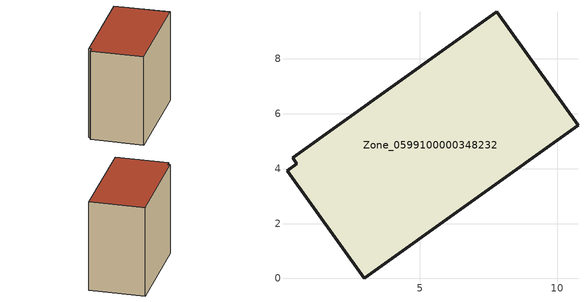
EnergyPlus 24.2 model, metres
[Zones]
Zone_0599100000348232
 floor ground (C_G): 10.76,5.58 2.96,0 0.15,3.93 0.51,4.19 0.35,4.4 7.79,9.73 z0
 wall outside (C_F): 10.76,5.58 7.79,9.73 0.35,4.4 0.51,4.19 0.15,3.93 2.96,0 10.76,5.58 z0:8.51
 roof outside (C_R): 2.96,0 10.76,5.58 7.79,9.73 0.35,4.4 0.51,4.19 0.15,3.93 z8.51
[BUILDING]
Pand.0599100000348232: North Axis=0; Terrain=City; Loads Convergence Tolerance Value=0.04; Temperature Convergence Tolerance Value=0.4; Solar Distribution=FullExterior; Maximum Number of Warmup Days=25; Minimum Number of Warmup Days=1
[Site:Location]
Rotterdam.The.Hague.AP_ZH_NLD Design_Conditions: Latitude=51.96; Longitude=4.45; Time Zone=1; Elevation=-4.5
[SITE:GROUNDTEMPERATURE:BUILDINGSURFACE]
18, 18, 18, 18, 18, 18, 18, 18, 18, 18, 18, 18
[MATERIAL] Thermal Absorptance=0.9; Solar Absorptance=0.7; Visible Absorptance=0.7
Name | Roughness | Thickness | Conductivity | Density | Specific Heat
G.TI.1992-2005 | MediumSmooth | 0.15 | 0.06 | 540 | 1210
F.TI.1992-2005 | Rough | 0.3 | 0.12 | 1920 | 840
R.TI.1992-2005 | MediumRough | 0.2 | 0.08 | 1500 | 1000
[CONSTRUCTION]
C_G: G.TI.1992-2005
C_F: F.TI.1992-2005
C_R: R.TI.1992-2005
[ZONE]
Zone_0599100000348232: Type=1; Multiplier=1; Ceiling Height=Autocalculate; Volume=Autocalculate; Floor Area=autocalculate; Part of Total Floor Area=Yes
[ZONEINFILTRATION:DESIGNFLOWRATE]
Infil_Zone_0599100000348232: Zone or ZoneList or Space or SpaceList=Zone_0599100000348232; Schedule=AlwaysOn; Design Flow Rate Calculation Method=Flow/Area; Flow Rate per Floor Area=0.0015; Constant Term Coefficient=1; Temperature Term Coefficient=0; Velocity Term Coefficient=0; Velocity Squared Term Coefficient=0
[HVACTEMPLATE:ZONE:IDEALLOADSAIRSYSTEM]
Zone_0599100000348232: Maximum Heating Supply Air Temperature=50; Minimum Cooling Supply Air Temperature=13; Maximum Heating Supply Air Humidity Ratio=0.0156; Minimum Cooling Supply Air Humidity Ratio=0.0077; Heating Limit=NoLimit; Cooling Limit=NoLimit; Dehumidification Control Type=ConstantSensibleHeatRatio; Cooling Sensible Heat Ratio=0.7; Dehumidification Setpoint=60; Humidification Control Type=None; Humidification Setpoint=30; Outdoor Air Method=None; Outdoor Air Flow Rate per Person=0.00944; Outdoor Air Flow Rate per Zone Floor Area=0; Outdoor Air Flow Rate per Zone=0; Demand Controlled Ventilation Type=None; Outdoor Air Economizer Type=NoEconomizer; Heat Recovery Type=None; Sensible Heat Recovery Effectiveness=0.7; Latent Heat Recovery Effectiveness=0.65
[ZONECONTROL:THERMOSTAT]
ThermostatControl_Zone_0599100000348232: Zone or ZoneList=Zone_0599100000348232; Control Type Schedule=DualSetpointControlType; Control 1=Thermostat_Zone_0599100000348232; Temperature Difference Between Cutout And Setpoint=0
[THERMOSTATSETPOINT:DUALSETPOINT]
Thermostat_Zone_0599100000348232: Heating Setpoint Temperature Schedule=HeatingSetpoint_Zone_0599100000348232; Cooling Setpoint Temperature Schedule=CoolingSetpoint_Zone_0599100000348232
[SCHEDULE:COMPACT]
HeatingSetpoint_Zone_0599100000348232: Through: 12/31, For: AllDays, Until: 24:00, 21
CoolingSetpoint_Zone_0599100000348232: Through: 12/31, For: AllDays, Until: 24:00, 24
DualSetpointControlType: Through: 12/31, For: AllDays, Until: 24:00, 4
AlwaysOn: Through: 12/31, For: AllDays, Until: 24:00, 1
